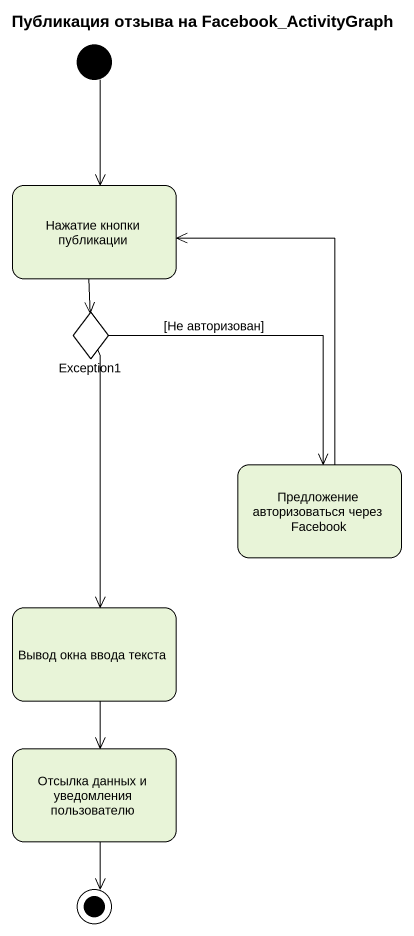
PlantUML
@startuml
title Публикация отзыва на Facebook_ActivityGraph
hide empty description
state "Нажатие кнопки публикации" as Нажатие_кнопки_публикации
state Exception1 <<choice>>
state "Предложение авторизоваться через Facebook" as Предложение_авторизоваться
state "Вывод окна ввода текста" as Вывод_окна_ввода_текста
state "Отсылка данных и уведомления пользователю" as Отсылка_данных_и
[*] --> Нажатие_кнопки_публикации
Нажатие_кнопки_публикации --> Exception1
Exception1 --> Предложение_авторизоваться : [Не авторизован]
Exception1 --> Вывод_окна_ввода_текста
Предложение_авторизоваться -up-> Нажатие_кнопки_публикации
Вывод_окна_ввода_текста --> Отсылка_данных_и
Отсылка_данных_и --> [*]
@enduml
